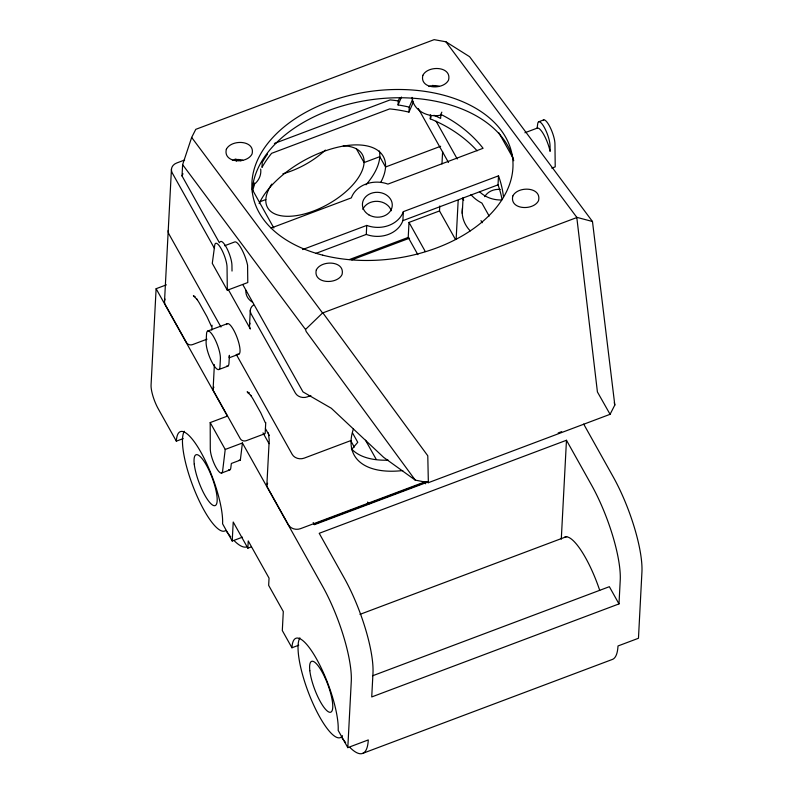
<?xml version="1.0" encoding="UTF-8"?>
<svg xmlns="http://www.w3.org/2000/svg" width="793" height="793" viewBox="0 0 793 793"><rect width="100%" height="100%" fill="white"/><g stroke="black" fill="none" stroke-linecap="round" stroke-linejoin="round"><path stroke-width="1.19" d="M166.391 284.846L156.112 288.711L151.066 385.011A18.1 4.659 69.4 0 0 158.243 408.791L176.353 441.166A54.311 13.977 69.4 0 1 201.045 452.466A54.311 13.977 69.4 0 1 222.585 523.806L232.22 541.024L242.46 537.168M164.538 300.963L171.447 169.147M219.383 242.717L182.023 175.937L182.618 164.666L191.668 137.437L195.782 129.338L434.148 39.65L445.894 41.781L469.585 56.69L592.47 221.495L614.813 405.045L610.075 414.313L428.359 482.689L415.264 480.122L383.634 457.343L331.315 408.256L303.015 391.92L242.886 284.727M211.8 330.086L212.058 325.239M213.119 388.976L214.388 364.641M232.22 541.024L233.221 522.012L247.862 548.181L251.322 546.883M254.434 183.034L254.325 185.037A126.731 105.558 3 0 0 252.402 192.124M249.527 325.13L250.32 310.113M247.862 548.181L248.239 540.935L269.045 578.117L268.658 585.373L283.299 611.542L282.308 630.554L291.943 647.772A54.311 13.977 69.4 0 1 316.625 659.082A54.311 13.977 69.4 0 1 338.175 730.412L347.81 747.63L368.279 739.928A76.951 19.795 69.4 0 1 349.971 747.492M265.744 422.52L265.159 433.593L246.326 440.67A4.53 3.767 3 0 1 240.309 438.767L213.535 390.909A4.53 3.767 3 0 1 213.912 387.153M266.864 485.048L269.224 440.026L268.361 432.899M315.832 253.403L366.277 234.421L366.743 225.42A27.16 22.62 3 0 0 403.359 211.642L498.5 175.838A126.731 105.558 3 0 1 503.436 196.535M347.81 747.63L351.279 681.346A72.421 18.626 69.4 0 0 322.553 586.225L242.42 442.98L225.222 449.453L222.615 471.052A14.522 3.737 69.4 0 1 216.063 467.474A14.522 3.737 69.4 0 1 210.284 449.016L210.195 422.59L227.393 416.117L156.112 288.711M412.647 99.254L409.238 107.114A126.731 105.558 3 0 0 398.076 104.944L398.284 100.939L399.751 97.559M366.277 234.421A27.16 22.62 3 0 0 402.884 220.642L403.359 211.642M267.519 154.06A126.731 105.558 3 0 0 262.255 162.416L261.987 167.422A126.731 105.558 3 0 1 271.602 153.327L389.68 108.899A126.731 105.558 3 0 1 408.97 112.11L409.238 107.114M417.871 254.672L408.217 237.424L409.01 222.417L439.5 210.938L439.768 205.992M477.138 150.819A126.731 105.558 3 0 0 430.252 118.841L430.47 114.846M441.83 112.14L440.849 114.39L440.64 118.395A126.731 105.558 3 0 0 433.949 115.272M441.969 163.953L442.613 151.592M456.134 239.347L458.166 200.53M502.088 199.737A126.731 105.558 3 0 0 498.034 184.848L498.5 175.838M561.285 539.161L566.47 440.264L319.212 533.302L344.251 578.067A72.421 18.626 69.4 0 1 372.978 673.188L371.729 696.948L618.996 603.909L620.235 580.149A72.421 18.626 69.4 0 0 591.509 485.029L566.47 440.264M462.24 213.386L463.102 197.546M228.572 469.773A14.522 3.737 69.4 0 0 230.803 467.969L231.348 463.469L240.348 460.079L242.42 442.98M537.119 128.159L537.713 123.748A14.522 3.737 69.4 0 1 544.266 127.336A14.522 3.737 69.4 0 1 550.035 145.783L550.104 151.374A17.387 4.471 69.4 0 0 543.869 134.76A17.387 4.471 69.4 0 0 537.119 128.159L524.897 132.758M182.023 175.937L182.975 173.746M398.076 104.944L401.506 97.053M408.97 112.11L413.371 102.01M430.252 118.841L431.233 116.601M610.075 414.313L597.416 391.95L576.789 217.332L445.894 41.781M351.507 449.681L357.752 442.296L352.508 432.919M415.264 480.122L306.187 331.543L305.503 329.472L322.563 312.987L576.62 217.629M184.64 160.008L176.611 163.031A9.05 7.543 3 0 0 172.279 173.003L214.526 248.506M274.388 143.454L390.156 99.898A126.731 105.558 3 0 1 398.284 100.939M260.233 201.65L265.833 199.539M440.64 146.269L385.547 167.006L379.768 156.667L364.086 162.575L356.235 148.539M538.873 121.725L543.79 119.872M271.097 228.057L351.329 197.873A27.16 22.62 3 0 1 387.946 184.095L483.086 148.291A126.731 105.558 3 0 0 440.849 114.39M224.588 245.751L234.589 241.994A17.387 4.471 69.4 0 1 241.35 248.596A17.387 4.471 69.4 0 1 247.575 265.209L247.783 282.536L227.313 290.238L212.286 263.375L214.715 245.275A14.522 3.737 69.4 0 1 221.267 248.863A14.522 3.737 69.4 0 1 227.046 267.32L227.313 290.238M302.549 249.567L366.743 225.42M402.884 220.642L498.034 184.848M551.809 168.146L555.219 166.857L554.951 143.939A14.522 3.737 69.4 0 0 549.945 126.92A14.522 3.737 69.4 0 0 543.027 120.486M349.396 259.559L408.217 237.424M351.765 259.916L409.535 238.187M207.687 331.068L227.343 323.673M206.983 339.186L192.58 344.598A4.53 3.767 3 0 1 186.563 342.695L165.37 304.819A9.05 7.543 3 0 1 165.043 299.05M229.306 357.752L238.881 354.154M218.809 369.548L227.819 366.158M176.353 441.166L183.173 438.598M310.856 395.548L307.416 396.847A9.05 7.543 3 0 1 295.373 393.041L251.143 313.969A9.05 7.543 3 0 1 253.492 305.037M221.445 473.084L229.633 470.001M351.081 440.492L304.205 458.126A9.05 7.543 3 0 1 292.161 454.32L236.245 354.362M425.316 481.708L300.507 528.663A9.05 7.543 3 0 1 288.474 524.857L267.281 486.981A4.53 3.767 3 0 1 267.657 483.224M313.671 524.351L426.902 481.748M427.625 482.085L314.395 524.688L313.185 522.528M558.183 432.958L561.652 431.66M359.963 614.367L566.717 536.574M291.943 647.772L298.763 645.205M372.502 675.814L609.361 586.691L618.996 603.909M362.768 753.35L612.493 659.389A76.951 19.795 69.4 0 0 617.995 645.968L638.464 638.266L641.933 571.981A72.421 18.626 69.4 0 0 613.207 476.871L583.688 424.086M195.118 296.671L193.393 295.769L197.427 299.804L196.932 299.159L199.311 302.976L207.023 316.754L211.503 326.508M247.723 392.694L248.873 392.743M576.789 217.332L592.47 221.495M236.225 159.274L240.903 160.751M249.101 392.813L247.138 391.841L251.173 395.876L250.677 395.231L253.066 399.057L260.768 412.826L265.249 422.58M191.668 137.437L322.563 312.987M182.618 164.666L305.503 329.472M322.999 313.057L427.784 455.787L428.359 482.689M498.886 132.798L512.734 157.549M436.1 121.22L457.244 158.996M489.152 216.043L481.906 203.087A36.21 30.164 3 0 1 470.933 194.622M418.278 108.502L448.471 162.476M480.994 220.603L482.194 222.754M439.5 210.938L455.479 239.496M409.01 222.417L425.286 251.52M424.433 481.708L425.613 483.819M235.194 158.917L236.403 161.078M252.709 190.221L273.843 228.007M365.514 440.224L376.189 459.306M350.823 440.839L354.312 447.093M367.605 502.058L368.804 504.189M228.166 289.316L250.36 328.986A9.05 7.543 3 0 1 250.033 323.207M220.96 327.043L169.068 234.282A9.05 7.543 3 0 1 168.235 230.426M265.427 428.587L269.352 435.615M263.018 432.869L269.065 443.674M210.195 422.59L225.222 449.453M614.288 402.675L614.813 405.045M232.022 271.057L231.952 265.467A14.522 3.737 69.4 0 0 226.947 248.457A14.522 3.737 69.4 0 0 220.028 242.014M441.007 115.084A22.63 18.854 3 0 1 412.102 97.4M428.924 86.546A13.58 11.31 3 0 1 439.302 86.298M232.418 160.473A13.58 11.31 3 0 1 242.797 160.236M260.679 169.048A22.63 18.854 3 0 1 252.798 185.443M252.224 189.933A132.292 85.089 -7.7 0 1 376.972 99.006A132.292 85.089 -7.7 0 1 513.725 160.741M362.827 209.322A14.938 12.44 3 0 1 377.478 201.333A14.938 12.44 3 0 1 391.286 210.73M432.72 85.337A11.32 9.427 3 0 1 435.347 86.506M252.888 186.196A126.731 105.558 3 0 1 253.681 183.104M226.62 366.059A16.296 4.193 69.4 0 0 228.979 363.313L229.405 355.314A16.296 4.193 69.4 0 1 229.048 357.217M226.53 324.605A16.296 4.193 69.4 0 1 236.988 337.312A16.296 4.193 69.4 0 1 237.682 354.045M402.785 470.556A99.581 48.789 -29.2 0 1 353.371 429.102M501.196 199.985A27.16 22.62 3 0 1 479.438 191.589M343.26 145.823A54.311 26.615 -29.2 0 1 356.206 180.735A54.311 26.615 -29.2 0 1 289.851 216.271A54.311 26.615 -29.2 0 1 271.771 184.095M379.341 150.987A71.648 35.11 -29.2 0 1 365.999 184.799M259.142 203.632A71.648 35.11 -29.2 0 1 343.23 146.1A71.648 35.11 -29.2 0 1 380.68 182.479M252.561 302.252A15.612 13.005 3 0 1 245.919 290.367M484.731 196.684A15.612 13.005 3 0 1 500.214 189.418M470.219 230.882A36.21 30.164 3 0 1 462.497 207.835M462.478 198.756A18.1 4.659 69.4 0 1 463.736 200.203M325.388 150.075A54.311 26.615 -29.2 0 1 282.913 173.776M388.213 460.168A99.581 48.789 -29.2 0 1 351.378 448.759M240.348 460.079A17.198 4.421 69.4 0 1 239.248 460.138M564.785 537.099A54.311 13.977 69.4 0 1 599.716 590.359M247.188 546.744A76.951 19.795 69.4 0 1 234.381 540.876M230.783 536.92A76.951 19.795 69.4 0 1 226.263 531.013M345.629 742.625A76.951 19.795 69.4 0 1 341.852 737.619M225.757 530.428A54.311 13.977 69.4 0 1 195.316 492.096A54.311 13.977 69.4 0 1 184.313 431.253M342.497 735.696A54.311 13.977 69.4 0 1 312.075 701.468A54.311 13.977 69.4 0 1 299.893 637.869M206.527 333.912L206.111 341.912A16.296 4.193 69.4 0 0 212.574 363.313A16.296 4.193 69.4 0 0 219.978 366.703L220.395 358.704A16.296 4.193 69.4 0 0 213.932 337.303A16.296 4.193 69.4 0 0 206.527 333.912M226.342 149.292C222.883 163.17 247 164.24 252.065 153.961C255.534 140.083 231.417 139.013 226.342 149.292M316.308 269.947C312.848 283.825 336.956 284.895 342.031 274.616C345.49 260.738 321.383 259.668 316.308 269.947M422.847 75.355C419.378 89.232 443.495 90.303 448.57 80.024C452.03 66.146 427.913 65.076 422.847 75.355M512.813 196.01C509.344 209.887 533.461 210.958 538.526 200.679C541.996 186.801 517.879 185.731 512.813 196.01M322.721 255.158A131.261 84.425 -7.7 0 0 512.853 160.612A131.261 84.425 -7.7 0 0 311.738 109.186A131.261 84.425 -7.7 0 0 322.721 255.158M368.824 214.834A14.938 12.44 3 0 0 392.228 206.031A14.938 12.44 3 0 0 370.985 193.393A14.938 12.44 3 0 0 368.824 214.834M194.245 464.103A27.16 6.988 69.4 0 0 213.228 505.399A27.16 6.988 69.4 0 0 209.362 471.022A27.16 6.988 69.4 0 0 194.245 464.103M309.825 670.709A27.16 6.988 69.4 0 0 328.817 712.005A27.16 6.988 69.4 0 0 324.952 677.638A27.16 6.988 69.4 0 0 309.825 670.709"/></g></svg>
